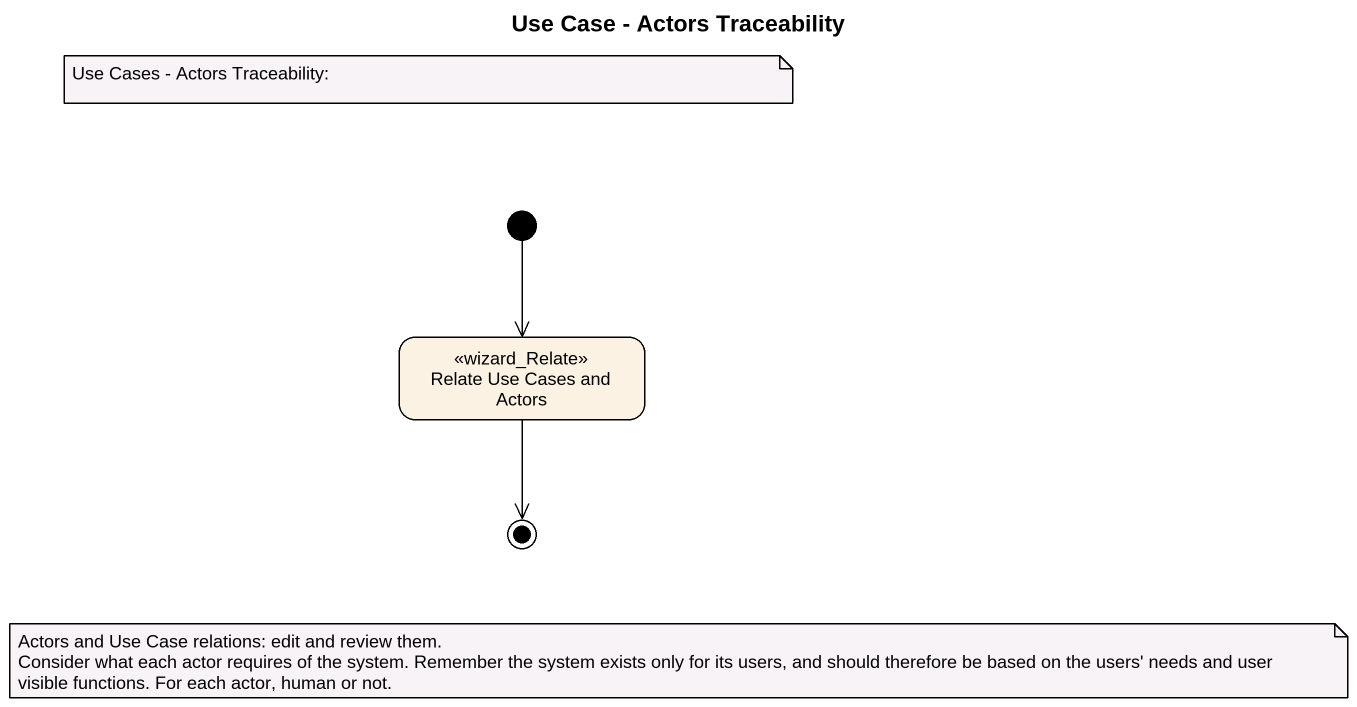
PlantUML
@startuml
title Use Case - Actors Traceability
hide empty description
state "Relate Use Cases and Actors" as Relate_Use_Cases_and_Actors <<wizard_Relate>>
[*] --> Relate_Use_Cases_and_Actors
Relate_Use_Cases_and_Actors --> [*]
note as N1
  Use Cases - Actors Traceability:
end note
note as N2
  Actors and Use Case relations: edit and review them.
  Consider what each actor requires of the system. Remember the system exists only for its users, and should therefore be based on the users' needs and user visible functions. For each actor, human or not.
end note
@enduml
